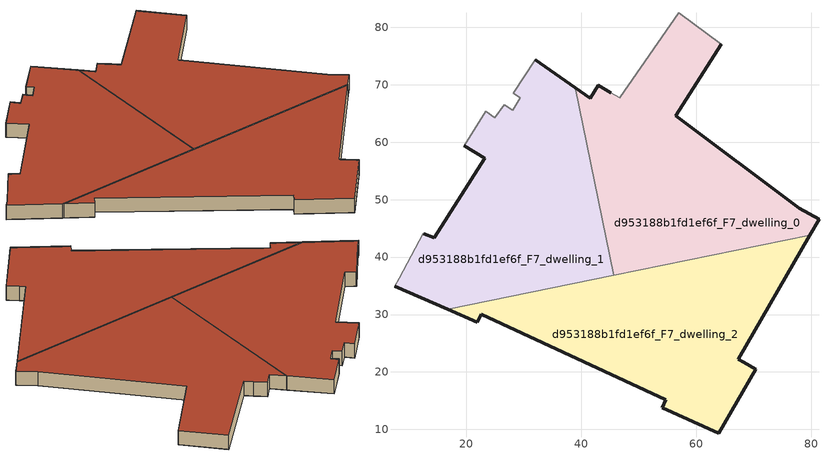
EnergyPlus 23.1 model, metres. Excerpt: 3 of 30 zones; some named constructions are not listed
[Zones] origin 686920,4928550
d953188b1fd1ef6f_F7_dwelling_0
 floor to d953188b1fd1ef6f_F6_dwelling_0 (EU_floor_Construction): 79.75,43.77 81.36,46.57 77.94,48.47 56.42,64.57 64.36,77.07 56.97,82.51 46.65,67.71 45.15,68.57 42.97,69.92 41.56,67.66 38.96,69.48 45.63,36.81 z21
 wall outside (EU_wall_Construction): 64.36,77.07 56.42,64.57 77.94,48.47 81.36,46.57 79.75,43.77 / 38.96,69.48 41.56,67.66 42.97,69.92 45.15,68.57 z21:24
 wall adiabatic (EU_wall_Construction): 45.15,68.57 46.65,67.71 56.97,82.51 64.36,77.07 z21:24
 wall to d953188b1fd1ef6f_F7_dwelling_1 (EU_wall_Construction): 45.63,36.81 38.96,69.48 z21:24
 wall to d953188b1fd1ef6f_F7_dwelling_2 (EU_wall_Construction): 79.75,43.77 45.63,36.81 z21:24
 roof outside (EU_roof_Construction): 64.36,77.07 56.42,64.57 77.94,48.47 81.36,46.57 79.75,43.77 45.63,36.81 38.96,69.48 41.56,67.66 42.97,69.92 45.15,68.57 46.65,67.71 56.97,82.51 z24
d953188b1fd1ef6f_F7_dwelling_1
 floor to d953188b1fd1ef6f_F6_dwelling_1 (EU_floor_Construction): 45.63,36.81 38.96,69.48 31.95,74.38 28.15,68.56 29.36,67.75 28.02,65.6 26.54,66.54 24.92,64.25 23.39,65.38 19.61,59.39 23.16,57.23 14.41,43.36 12.6,44.09 12.44,44.16 8.32,36.27 7.47,34.96 16.7,30.9 z21
 wall outside (EU_wall_Construction): 31.95,74.38 38.96,69.48 / 16.7,30.9 7.47,34.96 / 12.6,44.09 14.41,43.36 23.16,57.23 19.61,59.39 z21:24
 wall adiabatic (EU_wall_Construction): 7.47,34.96 8.32,36.27 12.44,44.16 12.6,44.09 / 19.61,59.39 23.39,65.38 24.92,64.25 26.54,66.54 28.02,65.6 29.36,67.75 28.15,68.56 31.95,74.38 z21:24
 wall to d953188b1fd1ef6f_F7_dwelling_2 (EU_wall_Construction): 45.63,36.81 16.7,30.9 z21:24
 roof outside (EU_roof_Construction): 38.96,69.48 45.63,36.81 16.7,30.9 7.47,34.96 8.32,36.27 12.44,44.16 12.6,44.09 14.41,43.36 23.16,57.23 19.61,59.39 23.39,65.38 24.92,64.25 26.54,66.54 28.02,65.6 29.36,67.75 28.15,68.56 31.95,74.38 z24
d953188b1fd1ef6f_F7_dwelling_2
 floor to d953188b1fd1ef6f_F6_dwelling_2 (EU_floor_Construction): 70.35,20.51 68.28,21.7 67.32,22.25 79.75,43.77 16.7,30.9 21.9,28.62 22.54,30.06 54.72,15.12 54.08,13.75 63.92,9.35 z21
 wall outside (EU_wall_Construction): 79.75,43.77 67.32,22.25 68.28,21.7 70.35,20.51 63.92,9.35 54.08,13.75 54.72,15.12 22.54,30.06 21.9,28.62 16.7,30.9 z21:24
 roof outside (EU_roof_Construction): 79.75,43.77 67.32,22.25 68.28,21.7 70.35,20.51 63.92,9.35 54.08,13.75 54.72,15.12 22.54,30.06 21.9,28.62 16.7,30.9 z24
[HVACTEMPLATE:THERMOSTAT] Constant Heating Setpoint=20; Constant Cooling Setpoint=50
EU_HeatOnly_d953188b1fd1ef6f_F0_dwelling_0; EU_HeatOnly_d953188b1fd1ef6f_F0_dwelling_1; EU_HeatOnly_d953188b1fd1ef6f_F0_dwelling_2; EU_HeatOnly_d953188b1fd1ef6f_F0_dwelling_3; EU_HeatOnly_d953188b1fd1ef6f_F1_dwelling_0; EU_HeatOnly_d953188b1fd1ef6f_F1_dwelling_1; EU_HeatOnly_d953188b1fd1ef6f_F1_dwelling_2; EU_HeatOnly_d953188b1fd1ef6f_F1_dwelling_3; EU_HeatOnly_d953188b1fd1ef6f_F2_dwelling_0; EU_HeatOnly_d953188b1fd1ef6f_F2_dwelling_1; EU_HeatOnly_d953188b1fd1ef6f_F2_dwelling_2; EU_HeatOnly_d953188b1fd1ef6f_F2_dwelling_3; EU_HeatOnly_d953188b1fd1ef6f_F3_dwelling_0; EU_HeatOnly_d953188b1fd1ef6f_F3_dwelling_1; EU_HeatOnly_d953188b1fd1ef6f_F3_dwelling_2; EU_HeatOnly_d953188b1fd1ef6f_F3_dwelling_3; EU_HeatOnly_d953188b1fd1ef6f_F4_dwelling_0; EU_HeatOnly_d953188b1fd1ef6f_F4_dwelling_1; EU_HeatOnly_d953188b1fd1ef6f_F4_dwelling_2; EU_HeatOnly_d953188b1fd1ef6f_F4_dwelling_3; EU_HeatOnly_d953188b1fd1ef6f_F5_dwelling_0; EU_HeatOnly_d953188b1fd1ef6f_F5_dwelling_1; EU_HeatOnly_d953188b1fd1ef6f_F5_dwelling_2; EU_HeatOnly_d953188b1fd1ef6f_F5_dwelling_3; EU_HeatOnly_d953188b1fd1ef6f_F6_dwelling_0; EU_HeatOnly_d953188b1fd1ef6f_F6_dwelling_1; EU_HeatOnly_d953188b1fd1ef6f_F6_dwelling_2; EU_HeatOnly_d953188b1fd1ef6f_F7_dwelling_0; EU_HeatOnly_d953188b1fd1ef6f_F7_dwelling_1; EU_HeatOnly_d953188b1fd1ef6f_F7_dwelling_2
[SCHEDULE:CONSTANT]
Name | Hourly Value
EU_AlwaysOn | 1
EU_CoolingOff | 0
[SCHEDULE:FILE] Column Number=1; Rows to Skip at Top=0; Number of Hours of Data=8760; Column Separator=Comma; Interpolate to Timestep=No; Minutes per Item=60; Adjust Schedule for Daylight Savings=Yes
Name | File
EU_Step8_GainSchedule_d953188b1fd1ef6f_F2_dwelling_2_f000 | ../../schedules/d953188b1fd1ef6f/d953188b1fd1ef6f_F2_dwelling_2_f000_gain.csv
EU_Step8_GainSchedule_d953188b1fd1ef6f_F2_dwelling_3_f000 | ../../schedules/d953188b1fd1ef6f/d953188b1fd1ef6f_F2_dwelling_3_f000_gain.csv
EU_Step8_GainSchedule_d953188b1fd1ef6f_F3_dwelling_0_f000 | ../../schedules/d953188b1fd1ef6f/d953188b1fd1ef6f_F3_dwelling_0_f000_gain.csv
EU_Step8_GainSchedule_d953188b1fd1ef6f_F3_dwelling_1_f000 | ../../schedules/d953188b1fd1ef6f/d953188b1fd1ef6f_F3_dwelling_1_f000_gain.csv
EU_Step8_GainSchedule_d953188b1fd1ef6f_F3_dwelling_2_f000 | ../../schedules/d953188b1fd1ef6f/d953188b1fd1ef6f_F3_dwelling_2_f000_gain.csv
EU_Step8_GainSchedule_d953188b1fd1ef6f_F3_dwelling_3_f000 | ../../schedules/d953188b1fd1ef6f/d953188b1fd1ef6f_F3_dwelling_3_f000_gain.csv
EU_Step8_GainSchedule_d953188b1fd1ef6f_F4_dwelling_0_f000 | ../../schedules/d953188b1fd1ef6f/d953188b1fd1ef6f_F4_dwelling_0_f000_gain.csv
EU_Step8_GainSchedule_d953188b1fd1ef6f_F4_dwelling_1_f000 | ../../schedules/d953188b1fd1ef6f/d953188b1fd1ef6f_F4_dwelling_1_f000_gain.csv
EU_Step8_GainSchedule_d953188b1fd1ef6f_F4_dwelling_2_f000 | ../../schedules/d953188b1fd1ef6f/d953188b1fd1ef6f_F4_dwelling_2_f000_gain.csv
EU_Step8_GainSchedule_d953188b1fd1ef6f_F4_dwelling_3_f000 | ../../schedules/d953188b1fd1ef6f/d953188b1fd1ef6f_F4_dwelling_3_f000_gain.csv
EU_Step8_GainSchedule_d953188b1fd1ef6f_F5_dwelling_0_f000 | ../../schedules/d953188b1fd1ef6f/d953188b1fd1ef6f_F5_dwelling_0_f000_gain.csv
EU_Step8_GainSchedule_d953188b1fd1ef6f_F5_dwelling_1_f000 | ../../schedules/d953188b1fd1ef6f/d953188b1fd1ef6f_F5_dwelling_1_f000_gain.csv
EU_Step8_GainSchedule_d953188b1fd1ef6f_F5_dwelling_2_f000 | ../../schedules/d953188b1fd1ef6f/d953188b1fd1ef6f_F5_dwelling_2_f000_gain.csv
EU_Step8_GainSchedule_d953188b1fd1ef6f_F5_dwelling_3_f000 | ../../schedules/d953188b1fd1ef6f/d953188b1fd1ef6f_F5_dwelling_3_f000_gain.csv
EU_Step8_GainSchedule_d953188b1fd1ef6f_F6_dwelling_0_f000 | ../../schedules/d953188b1fd1ef6f/d953188b1fd1ef6f_F6_dwelling_0_f000_gain.csv
EU_Step8_GainSchedule_d953188b1fd1ef6f_F6_dwelling_1_f000 | ../../schedules/d953188b1fd1ef6f/d953188b1fd1ef6f_F6_dwelling_1_f000_gain.csv
EU_Step8_GainSchedule_d953188b1fd1ef6f_F6_dwelling_2_f000 | ../../schedules/d953188b1fd1ef6f/d953188b1fd1ef6f_F6_dwelling_2_f000_gain.csv
EU_Step8_GainSchedule_d953188b1fd1ef6f_F7_dwelling_0_f000 | ../../schedules/d953188b1fd1ef6f/d953188b1fd1ef6f_F7_dwelling_0_f000_gain.csv
EU_Step8_GainSchedule_d953188b1fd1ef6f_F7_dwelling_1_f000 | ../../schedules/d953188b1fd1ef6f/d953188b1fd1ef6f_F7_dwelling_1_f000_gain.csv
EU_Step8_GainSchedule_d953188b1fd1ef6f_F7_dwelling_2_f000 | ../../schedules/d953188b1fd1ef6f/d953188b1fd1ef6f_F7_dwelling_2_f000_gain.csv
